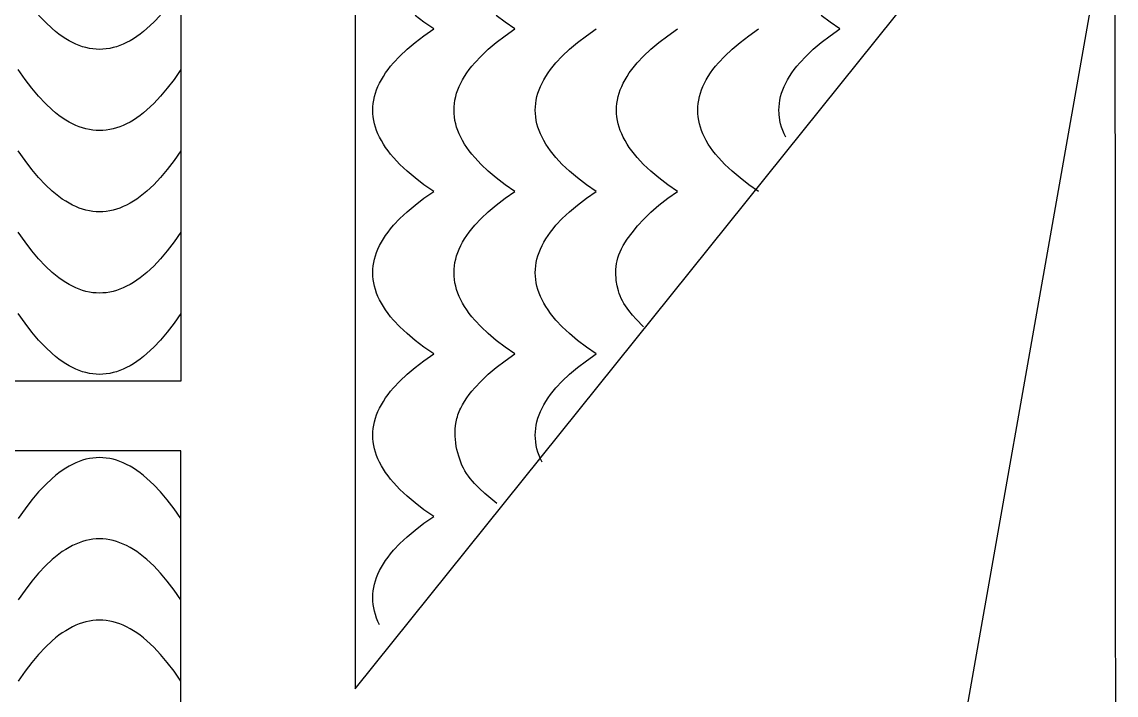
# Model space of a CAD drawing. Extents: x -831 to 1547, y -1426 to -385.
# Drawn here: x 245 to 305.7, y -677 to -639.7 of the extents above; entities that cross this region are included whole.
import ezdxf

# ---------------------------------------------------------------- set-up
doc = ezdxf.new("R2010")
doc.units = 0
doc.layers.add('CUT', color=18, linetype='CONTINUOUS')
doc.layers.add('ENGRAVE', color=1, linetype='CONTINUOUS')

msp = doc.modelspace()

# ---------------------------------------------------------------- linework, layer by layer
at = {"layer": 'CUT'}
for points in [[(1.841, -627.348), (-1.158, -627.348), (-1.158, -615.348), (1.842, -615.348), (1.841, -583.098), (253.842, -583.098), (253.842, -659.598), (1.842, -659.598)], [(263.511, -676.642), (304.791, -625.212), (304.791, -585.312), (263.511, -585.312)], [(292.334, -706.444), (289.379, -705.922), (291.463, -694.105), (294.418, -694.626), (305.573, -631.364), (305.652, -747.519), (285.091, -747.519)], [(1.841, -695.709), (-1.159, -695.709), (-1.159, -707.709), (1.842, -707.709), (1.841, -739.959), (253.842, -739.959), (253.842, -663.459), (1.842, -663.459)]]:
    msp.add_lwpolyline(points, close=True, dxfattribs=at)
at = {"layer": 'ENGRAVE'}
for points in [[(252.717, -639.325), (252.342, -639.723), (251.967, -640.075), (251.78, -640.233), (251.592, -640.379), (251.405, -640.514), (251.217, -640.637), (251.03, -640.749), (250.842, -640.848), (250.655, -640.936), (250.467, -641.012), (250.28, -641.077), (250.092, -641.129), (249.905, -641.17), (249.717, -641.2), (249.53, -641.217), (249.342, -641.223), (249.154, -641.217), (248.967, -641.2), (248.78, -641.17), (248.592, -641.129), (248.405, -641.077), (248.217, -641.012), (248.03, -640.936), (247.842, -640.848), (247.655, -640.749), (247.467, -640.637), (247.28, -640.514), (247.092, -640.379), (246.905, -640.233), (246.717, -640.075), (246.342, -639.723), (245.967, -639.325)], [(264.852, -673.094), (264.764, -672.906), (264.688, -672.719), (264.624, -672.531), (264.571, -672.344), (264.53, -672.156), (264.501, -671.969), (264.483, -671.781), (264.477, -671.594), (264.483, -671.406), (264.501, -671.219), (264.53, -671.031), (264.571, -670.844), (264.624, -670.656), (264.688, -670.469), (264.764, -670.281), (264.852, -670.094), (264.952, -669.906), (265.063, -669.719), (265.186, -669.531), (265.321, -669.344), (265.468, -669.156), (265.626, -668.969), (265.977, -668.594), (266.376, -668.219), (266.821, -667.844), (267.313, -667.469), (267.852, -667.094), (267.313, -666.719), (266.821, -666.344), (266.376, -665.969), (265.977, -665.594), (265.626, -665.219), (265.468, -665.031), (265.321, -664.844), (265.186, -664.656), (265.063, -664.469), (264.952, -664.281), (264.852, -664.094), (264.764, -663.906), (264.688, -663.719), (264.624, -663.531), (264.571, -663.344), (264.53, -663.156), (264.501, -662.969), (264.483, -662.781), (264.477, -662.594), (264.483, -662.406), (264.501, -662.219), (264.53, -662.031), (264.571, -661.844), (264.624, -661.656), (264.688, -661.469), (264.764, -661.281), (264.852, -661.094), (264.952, -660.906), (265.063, -660.719), (265.186, -660.531), (265.321, -660.344), (265.468, -660.156), (265.626, -659.969), (265.977, -659.594), (266.376, -659.219), (266.821, -658.844), (267.313, -658.469), (267.852, -658.094), (267.313, -657.719), (266.821, -657.344), (266.376, -656.969), (265.977, -656.594), (265.626, -656.219), (265.468, -656.031), (265.321, -655.844), (265.186, -655.656), (265.063, -655.469), (264.952, -655.281), (264.852, -655.094), (264.764, -654.906), (264.688, -654.719), (264.624, -654.531), (264.571, -654.344), (264.53, -654.156), (264.501, -653.969), (264.483, -653.781), (264.477, -653.594), (264.483, -653.406), (264.501, -653.219), (264.53, -653.031), (264.571, -652.844), (264.624, -652.656), (264.688, -652.469), (264.764, -652.281), (264.852, -652.094), (264.952, -651.906), (265.063, -651.719), (265.186, -651.531), (265.321, -651.344), (265.468, -651.156), (265.626, -650.969), (265.977, -650.594), (266.376, -650.219), (266.821, -649.844), (267.313, -649.469), (267.852, -649.094), (267.313, -648.719), (266.821, -648.344), (266.376, -647.969), (265.977, -647.594), (265.626, -647.219), (265.468, -647.031), (265.321, -646.844), (265.186, -646.656), (265.063, -646.469), (264.952, -646.281), (264.852, -646.094), (264.764, -645.906), (264.688, -645.719), (264.624, -645.531), (264.571, -645.344), (264.53, -645.156), (264.501, -644.969), (264.483, -644.781), (264.477, -644.594), (264.483, -644.406), (264.501, -644.219), (264.53, -644.031), (264.571, -643.844), (264.624, -643.656), (264.688, -643.469), (264.764, -643.281), (264.852, -643.094), (264.952, -642.906), (265.063, -642.719), (265.186, -642.531), (265.321, -642.344), (265.468, -642.156), (265.626, -641.969), (265.977, -641.594), (266.376, -641.219), (266.821, -640.844), (267.313, -640.469), (267.852, -640.094), (267.313, -639.719), (266.821, -639.344)], [(271.355, -666.371), (270.686, -665.818), (270.389, -665.549), (270.12, -665.277), (269.997, -665.14), (269.881, -665), (269.772, -664.859), (269.672, -664.714), (269.579, -664.565), (269.495, -664.413), (269.419, -664.256), (269.352, -664.094), (269.236, -663.753), (269.185, -663.576), (269.141, -663.394), (269.104, -663.21), (269.074, -663.022), (269.052, -662.831), (269.04, -662.639), (269.037, -662.445), (269.045, -662.25), (269.064, -662.055), (269.094, -661.861), (269.138, -661.667), (269.165, -661.57), (269.195, -661.474), (269.229, -661.378), (269.266, -661.282), (269.307, -661.188), (269.352, -661.094), (269.452, -660.906), (269.563, -660.719), (269.686, -660.531), (269.821, -660.344), (269.968, -660.156), (270.126, -659.969), (270.477, -659.594), (270.876, -659.219), (271.321, -658.844), (271.813, -658.469), (272.352, -658.094), (271.813, -657.719), (271.321, -657.344), (270.876, -656.969), (270.477, -656.594), (270.126, -656.219), (269.968, -656.031), (269.821, -655.844), (269.686, -655.656), (269.563, -655.469), (269.452, -655.281), (269.352, -655.094), (269.264, -654.906), (269.188, -654.719), (269.124, -654.531), (269.071, -654.344), (269.03, -654.156), (269.001, -653.969), (268.983, -653.781), (268.977, -653.594), (268.983, -653.406), (269.001, -653.219), (269.03, -653.031), (269.071, -652.844), (269.124, -652.656), (269.188, -652.469), (269.264, -652.281), (269.352, -652.094), (269.452, -651.906), (269.563, -651.719), (269.686, -651.531), (269.821, -651.344), (269.968, -651.156), (270.126, -650.969), (270.477, -650.594), (270.876, -650.219), (271.321, -649.844), (271.813, -649.469), (272.352, -649.094), (271.813, -648.719), (271.321, -648.344), (270.876, -647.969), (270.477, -647.594), (270.126, -647.219), (269.968, -647.031), (269.821, -646.844), (269.686, -646.656), (269.563, -646.469), (269.452, -646.281), (269.352, -646.094), (269.264, -645.906), (269.188, -645.719), (269.124, -645.531), (269.071, -645.344), (269.03, -645.156), (269.001, -644.969), (268.983, -644.781), (268.977, -644.594), (268.983, -644.406), (269.001, -644.219), (269.03, -644.031), (269.071, -643.844), (269.124, -643.656), (269.188, -643.469), (269.264, -643.281), (269.352, -643.094), (269.452, -642.906), (269.563, -642.719), (269.686, -642.531), (269.821, -642.344), (269.968, -642.156), (270.126, -641.969), (270.477, -641.594), (270.876, -641.219), (271.321, -640.844), (271.813, -640.469), (272.352, -640.094), (271.813, -639.719), (271.321, -639.344)], [(287.352, -646.094), (287.264, -645.906), (287.188, -645.719), (287.124, -645.531), (287.071, -645.344), (287.03, -645.156), (287.001, -644.969), (286.991, -644.875), (286.983, -644.781), (286.977, -644.594), (286.983, -644.406), (287.001, -644.219), (287.03, -644.031), (287.071, -643.844), (287.124, -643.656), (287.188, -643.469), (287.264, -643.281), (287.352, -643.094), (287.452, -642.906), (287.563, -642.719), (287.686, -642.531), (287.821, -642.344), (287.968, -642.156), (288.126, -641.969), (288.477, -641.594), (288.876, -641.219), (289.321, -640.844), (289.813, -640.469), (290.352, -640.094), (289.813, -639.719), (289.321, -639.344)], [(273.852, -664.094), (273.764, -663.906), (273.688, -663.719), (273.624, -663.531), (273.571, -663.344), (273.53, -663.156), (273.501, -662.969), (273.483, -662.781), (273.477, -662.594), (273.483, -662.406), (273.501, -662.219), (273.53, -662.031), (273.571, -661.844), (273.624, -661.656), (273.688, -661.469), (273.764, -661.281), (273.852, -661.094), (273.952, -660.906), (274.063, -660.719), (274.186, -660.531), (274.321, -660.344), (274.468, -660.156), (274.626, -659.969), (274.977, -659.594), (275.376, -659.219), (275.821, -658.844), (276.313, -658.469), (276.852, -658.094), (276.313, -657.719), (275.821, -657.344), (275.376, -656.969), (274.977, -656.594), (274.626, -656.219), (274.468, -656.031), (274.321, -655.844), (274.186, -655.656), (274.063, -655.469), (273.952, -655.281), (273.852, -655.094), (273.764, -654.906), (273.688, -654.719), (273.624, -654.531), (273.571, -654.344), (273.53, -654.156), (273.501, -653.969), (273.483, -653.781), (273.477, -653.594), (273.483, -653.406), (273.501, -653.219), (273.53, -653.031), (273.571, -652.844), (273.624, -652.656), (273.688, -652.469), (273.764, -652.281), (273.852, -652.094), (273.952, -651.906), (274.063, -651.719), (274.186, -651.531), (274.321, -651.344), (274.468, -651.156), (274.626, -650.969), (274.977, -650.594), (275.376, -650.219), (275.821, -649.844), (276.313, -649.469), (276.852, -649.094), (276.313, -648.719), (275.821, -648.344), (275.376, -647.969), (274.977, -647.594), (274.626, -647.219), (274.468, -647.031), (274.321, -646.844), (274.186, -646.656), (274.063, -646.469), (273.952, -646.281), (273.852, -646.094), (273.764, -645.906), (273.688, -645.719), (273.624, -645.531), (273.571, -645.344), (273.53, -645.156), (273.501, -644.969), (273.483, -644.781), (273.477, -644.594), (273.483, -644.406), (273.501, -644.219), (273.53, -644.031), (273.571, -643.844), (273.624, -643.656), (273.688, -643.469), (273.764, -643.281), (273.852, -643.094), (273.952, -642.906), (274.063, -642.719), (274.186, -642.531), (274.321, -642.344), (274.468, -642.156), (274.626, -641.969), (274.977, -641.594), (275.376, -641.219), (275.821, -640.844), (276.313, -640.469), (276.852, -640.094)], [(279.476, -656.592), (279.074, -656.176), (278.865, -655.94), (278.662, -655.69), (278.473, -655.429), (278.387, -655.294), (278.308, -655.158), (278.237, -655.02), (278.175, -654.881), (278.123, -654.742), (278.101, -654.671), (278.082, -654.601), (278.017, -654.316), (277.968, -654.022), (277.952, -653.872), (277.941, -653.72), (277.938, -653.566), (277.942, -653.41), (277.955, -653.253), (277.978, -653.093), (278.01, -652.931), (278.054, -652.767), (278.109, -652.602), (278.177, -652.434), (278.257, -652.265), (278.352, -652.094), (278.576, -651.742), (278.84, -651.378), (279.146, -651.005), (279.494, -650.625), (279.888, -650.24), (280.327, -649.855), (280.815, -649.472), (281.352, -649.094), (280.813, -648.719), (280.321, -648.344), (279.876, -647.969), (279.477, -647.594), (279.126, -647.219), (278.968, -647.031), (278.821, -646.844), (278.686, -646.656), (278.563, -646.469), (278.452, -646.281), (278.352, -646.094), (278.264, -645.906), (278.188, -645.719), (278.124, -645.531), (278.071, -645.344), (278.03, -645.156), (278.001, -644.969), (277.983, -644.781), (277.977, -644.594), (277.983, -644.406), (278.001, -644.219), (278.03, -644.031), (278.071, -643.844), (278.124, -643.656), (278.188, -643.469), (278.264, -643.281), (278.352, -643.094), (278.452, -642.906), (278.563, -642.719), (278.686, -642.531), (278.821, -642.344), (278.968, -642.156), (279.126, -641.969), (279.477, -641.594), (279.876, -641.219), (280.321, -640.844), (280.813, -640.469), (281.352, -640.094)], [(285.852, -649.094), (285.313, -648.719), (284.821, -648.344), (284.376, -647.969), (283.977, -647.594), (283.626, -647.219), (283.468, -647.031), (283.321, -646.844), (283.186, -646.656), (283.063, -646.469), (282.952, -646.281), (282.852, -646.094), (282.764, -645.906), (282.688, -645.719), (282.624, -645.531), (282.571, -645.344), (282.53, -645.156), (282.501, -644.969), (282.483, -644.781), (282.477, -644.594), (282.483, -644.406), (282.501, -644.219), (282.53, -644.031), (282.571, -643.844), (282.624, -643.656), (282.688, -643.469), (282.764, -643.281), (282.852, -643.094), (282.952, -642.906), (283.063, -642.719), (283.186, -642.531), (283.321, -642.344), (283.468, -642.156), (283.626, -641.969), (283.977, -641.594), (284.376, -641.219), (284.821, -640.844), (285.313, -640.469), (285.852, -640.094)], [(253.842, -642.348), (253.467, -642.887), (253.092, -643.379), (252.717, -643.825), (252.342, -644.223), (251.967, -644.575), (251.78, -644.733), (251.592, -644.879), (251.405, -645.014), (251.217, -645.137), (251.03, -645.249), (250.842, -645.348), (250.655, -645.436), (250.467, -645.512), (250.28, -645.577), (250.092, -645.629), (249.905, -645.67), (249.717, -645.7), (249.53, -645.717), (249.342, -645.723), (249.154, -645.717), (248.967, -645.7), (248.78, -645.67), (248.592, -645.629), (248.405, -645.577), (248.217, -645.512), (248.03, -645.436), (247.842, -645.348), (247.655, -645.249), (247.467, -645.137), (247.28, -645.014), (247.092, -644.879), (246.905, -644.733), (246.717, -644.575), (246.342, -644.223), (245.967, -643.825), (245.592, -643.379), (245.217, -642.887), (244.842, -642.348)], [(253.842, -646.848), (253.467, -647.387), (253.092, -647.879), (252.717, -648.325), (252.342, -648.723), (251.967, -649.075), (251.78, -649.233), (251.592, -649.379), (251.405, -649.514), (251.217, -649.637), (251.03, -649.749), (250.842, -649.848), (250.655, -649.936), (250.467, -650.012), (250.28, -650.077), (250.092, -650.129), (249.905, -650.17), (249.717, -650.2), (249.53, -650.217), (249.342, -650.223), (249.154, -650.217), (248.967, -650.2), (248.78, -650.17), (248.592, -650.129), (248.405, -650.077), (248.217, -650.012), (248.03, -649.936), (247.842, -649.848), (247.655, -649.749), (247.467, -649.637), (247.28, -649.514), (247.092, -649.379), (246.905, -649.233), (246.717, -649.075), (246.342, -648.723), (245.967, -648.325), (245.592, -647.879), (245.217, -647.387), (244.842, -646.848)], [(253.842, -651.348), (253.467, -651.887), (253.092, -652.379), (252.717, -652.825), (252.342, -653.223), (251.967, -653.575), (251.78, -653.733), (251.592, -653.879), (251.405, -654.014), (251.217, -654.137), (251.03, -654.249), (250.842, -654.348), (250.655, -654.436), (250.467, -654.512), (250.28, -654.577), (250.092, -654.629), (249.905, -654.67), (249.717, -654.7), (249.53, -654.717), (249.342, -654.723), (249.154, -654.717), (248.967, -654.7), (248.78, -654.67), (248.592, -654.629), (248.405, -654.577), (248.217, -654.512), (248.03, -654.436), (247.842, -654.348), (247.655, -654.249), (247.467, -654.137), (247.28, -654.014), (247.092, -653.879), (246.905, -653.733), (246.717, -653.575), (246.342, -653.223), (245.967, -652.825), (245.592, -652.379), (245.217, -651.887), (244.842, -651.348)], [(253.842, -655.848), (253.467, -656.387), (253.092, -656.879), (252.717, -657.325), (252.342, -657.723), (251.967, -658.075), (251.78, -658.233), (251.592, -658.379), (251.405, -658.514), (251.217, -658.637), (251.03, -658.749), (250.842, -658.848), (250.655, -658.936), (250.467, -659.012), (250.28, -659.077), (250.092, -659.129), (249.905, -659.17), (249.717, -659.2), (249.53, -659.217), (249.342, -659.223), (249.154, -659.217), (248.967, -659.2), (248.78, -659.17), (248.592, -659.129), (248.405, -659.077), (248.217, -659.012), (248.03, -658.936), (247.842, -658.848), (247.655, -658.749), (247.467, -658.637), (247.28, -658.514), (247.092, -658.379), (246.905, -658.233), (246.717, -658.075), (246.342, -657.723), (245.967, -657.325), (245.592, -656.879), (245.217, -656.387), (244.842, -655.848)], [(253.842, -667.209), (253.467, -666.67), (253.092, -666.177), (252.717, -665.732), (252.342, -665.334), (251.967, -664.982), (251.78, -664.824), (251.592, -664.677), (251.405, -664.543), (251.217, -664.42), (251.03, -664.308), (250.842, -664.209), (250.655, -664.121), (250.467, -664.045), (250.28, -663.98), (250.092, -663.927), (249.905, -663.886), (249.717, -663.857), (249.53, -663.84), (249.342, -663.834), (249.154, -663.84), (248.967, -663.857), (248.78, -663.886), (248.592, -663.927), (248.405, -663.98), (248.217, -664.045), (248.03, -664.121), (247.842, -664.209), (247.655, -664.308), (247.467, -664.42), (247.28, -664.543), (247.092, -664.677), (246.905, -664.824), (246.717, -664.982), (246.342, -665.334), (245.967, -665.732), (245.592, -666.177), (245.217, -666.67), (244.842, -667.209)], [(253.842, -671.709), (253.467, -671.17), (253.092, -670.677), (252.717, -670.232), (252.342, -669.834), (251.967, -669.482), (251.78, -669.324), (251.592, -669.177), (251.405, -669.043), (251.217, -668.92), (251.03, -668.808), (250.842, -668.709), (250.655, -668.621), (250.467, -668.545), (250.28, -668.48), (250.092, -668.427), (249.905, -668.386), (249.717, -668.357), (249.53, -668.34), (249.342, -668.334), (249.154, -668.34), (248.967, -668.357), (248.78, -668.386), (248.592, -668.427), (248.405, -668.48), (248.217, -668.545), (248.03, -668.621), (247.842, -668.709), (247.655, -668.808), (247.467, -668.92), (247.28, -669.043), (247.092, -669.177), (246.905, -669.324), (246.717, -669.482), (246.342, -669.834), (245.967, -670.232), (245.592, -670.677), (245.217, -671.17), (244.842, -671.709)], [(253.842, -676.209), (253.467, -675.67), (253.092, -675.177), (252.717, -674.732), (252.342, -674.334), (251.967, -673.982), (251.78, -673.824), (251.592, -673.677), (251.405, -673.543), (251.217, -673.42), (251.03, -673.308), (250.842, -673.209), (250.655, -673.121), (250.467, -673.045), (250.28, -672.98), (250.092, -672.927), (249.905, -672.886), (249.717, -672.857), (249.53, -672.84), (249.342, -672.834), (249.154, -672.84), (248.967, -672.857), (248.78, -672.886), (248.592, -672.927), (248.405, -672.98), (248.217, -673.045), (248.03, -673.121), (247.842, -673.209), (247.655, -673.308), (247.467, -673.42), (247.28, -673.543), (247.092, -673.677), (246.905, -673.824), (246.717, -673.982), (246.342, -674.334), (245.967, -674.732), (245.592, -675.177), (245.217, -675.67), (244.842, -676.209)]]:
    msp.add_lwpolyline(points, dxfattribs=at)

doc.saveas('drawing.dxf')
